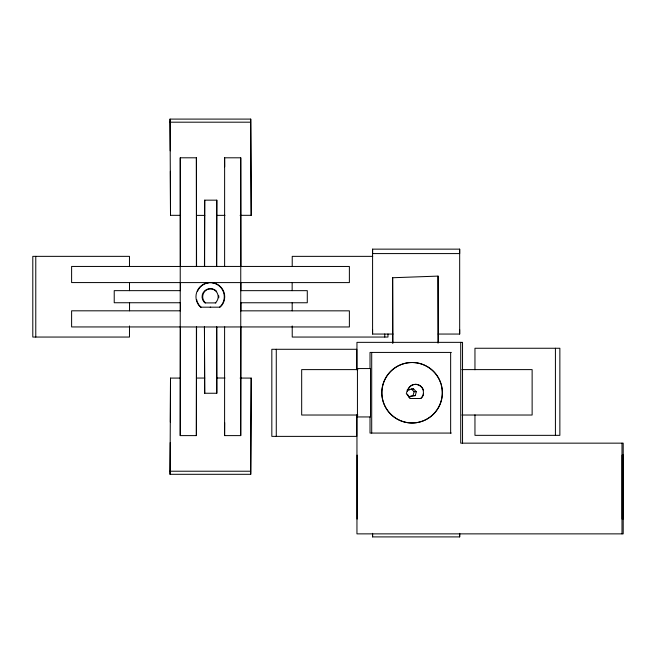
<?xml version="1.0" encoding="UTF-8"?>
<svg xmlns="http://www.w3.org/2000/svg" width="656" height="656" viewBox="0 0 656 656"><rect width="100%" height="100%" fill="white"/><g stroke="black" fill="none" stroke-linecap="round" stroke-linejoin="round"><path stroke-width="0.98" d="M180.228 266.467L180.261 157.801L196.39 157.801L196.57 266.434L180.228 266.467L180.236 435.609L196.365 435.609L196.57 326.975M196.365 435.609L196.39 326.975L180.228 326.942M240.727 435.609L240.941 326.942L224.598 326.975L224.598 435.609L240.727 435.609L240.76 310.837L240.752 157.801L224.623 157.801L224.623 266.434L349.377 266.467L349.377 282.597L180.228 282.597M459.676 533.344L459.676 536.903L372.583 536.903L372.583 533.344M393.075 334.052L372.583 334.052L372.583 249.141L459.676 249.141L459.676 253.585L372.583 253.585L372.583 249.141M438.159 334.052L459.676 334.052L459.676 249.141M129.494 325.958L129.47 337.053L32.8 337.053L32.8 256.348L129.47 256.348L129.478 266.443M129.535 310.821L129.552 302.744M292.141 290.657L292.166 282.588M292.207 266.443L292.232 256.357L372.715 256.357M204.451 266.434L204.713 200.162L216.808 200.162L216.726 266.434M204.631 266.434L204.713 200.162M216.546 266.434L216.808 200.162M240.096 378.069L251.199 378.094L250.731 474.304L170.035 474.304L170.503 378.094L180.589 378.077M170.035 474.304L170.232 442.587M170.363 422.12L170.503 378.094M180.236 435.609L180.408 326.942L71.611 326.942L71.611 310.813L180.408 310.813L180.408 302.744L114.226 302.744L114.226 290.649L180.408 290.649L180.408 282.597L71.611 282.572L71.611 266.443L180.408 266.467L180.261 157.801M204.705 393.247L204.442 326.975L204.705 393.247L216.8 393.247L216.718 326.975L216.8 393.247M224.598 435.609L224.68 422.636M250.731 474.304L251.199 378.094M180.597 215.34L170.503 215.316L170.035 119.097L250.731 119.097L251.199 215.316L240.104 215.324M170.503 215.316L170.363 171.29M251.199 215.316L250.731 119.097M407.343 389.902L406.302 393.797L409.155 396.642L415.281 395.601L416.322 391.706L413.477 388.852L407.343 389.902L409.582 389.902M409.155 396.642L413.042 395.601L414.092 391.706L411.238 388.852M215.316 302.908L216.521 301.703A8.061 8.061 0 0 0 215.578 290.846A8.061 8.061 0 0 0 204.68 290.838A8.061 8.061 0 0 0 203.729 301.694L204.934 302.9L215.922 302.908M219.588 307.18L221.359 305.417A14.161 14.161 0 0 0 219.703 286.352A14.161 14.161 0 0 0 200.564 286.336A14.161 14.161 0 0 0 198.883 305.401L200.654 307.18L210.633 307.18M420.594 398.495L421.808 397.29A8.061 8.061 0 0 0 418.503 384.933A8.061 8.061 0 0 0 407.417 391.32M411.525 389.377L413.477 388.852M392.641 343.072L392.641 277.742L438.052 276.102L438.315 342.366M216.906 215.365L224.975 215.348M196.726 378.061L204.795 378.045M169.929 122.188L250.617 122.188M224.803 266.434L196.39 266.434L196.39 157.801M240.76 290.657L307.287 290.657L307.287 302.76L240.76 302.76M200.654 307.18L201.08 307.18L199.309 305.401A14.161 14.161 0 0 1 197.464 302.203M210.215 307.18L220.014 307.18L221.785 305.417A14.161 14.161 0 0 0 212.405 282.744M240.76 310.837L349.377 310.837L349.377 326.967L240.76 326.942M196.39 326.975L224.778 326.975M451.32 352.428L370.017 352.428L370.017 368.557M357.889 369.607L301.678 369.607L301.678 415.027L357.889 415.027M461.865 369.607L532.131 369.607L532.131 415.027L461.865 415.027M414.092 391.706L416.322 391.706M413.042 395.601L415.281 395.601M451.32 433.067L370.017 433.067L370.017 416.945M169.929 471.221L250.617 471.221M196.734 215.381L204.811 215.398M216.89 378.004L224.967 378.028M410.484 398.495L409.27 397.282A8.061 8.061 0 0 1 408.221 395.461M205.541 302.9L204.328 301.694A8.061 8.061 0 0 1 205.549 290.608A8.061 8.061 0 0 1 216.677 291.346M392.641 277.742L392.903 343.17M240.752 157.801L240.941 266.467M224.623 157.801L224.68 166.78M170.035 119.097L170.232 150.823M292.182 302.76L292.199 310.829M292.215 325.958L292.232 337.053L387.967 337.053L387.967 333.994M129.503 282.58L129.519 290.649M621.995 443.153L621.995 533.869M555.419 348.254L555.419 435.346M474.96 369.771L474.96 348.254L559.863 348.254L559.863 435.346L474.96 435.346L474.96 414.854M462.537 443.153L462.537 342.35L356.954 342.35L356.954 368.557L370.501 368.557L370.501 416.945L356.954 416.945L356.954 533.869L623.2 533.869L623.2 443.153L460.725 443.153L460.725 342.35M459.676 329.607L459.676 334.052M459.676 533.845L459.676 536.903M450.647 352.428L450.647 433.067M438.052 276.102L438.052 343.178M384.769 333.994L384.769 337.053M372.583 329.607L372.583 334.052M372.583 533.845L372.583 536.903M371.706 352.428L371.706 433.067M357.438 368.557L357.438 416.945M357.102 455.092L357.102 519.076M356.741 369.779L356.741 349.287L271.83 349.287L271.83 436.379L356.741 436.379L356.741 414.863M276.274 349.287L276.274 436.379M240.941 282.597L240.941 290.657M240.941 302.76L240.941 310.837M35.777 256.348L35.777 337.053M197.136 301.334A14.161 14.161 0 0 1 196.652 299.538M197.464 291.362A14.161 14.161 0 0 1 208.706 282.744M218.727 295.741A8.061 8.061 0 0 1 218.727 297.84M441.349 384.924A30.242 30.233 0 0 1 412.468 422.989A30.242 30.233 0 0 1 382.768 385.564A30.242 30.233 0 0 1 426.4 366.081M427.261 366.565A30.242 30.233 0 0 1 441.086 383.973M407.54 394.117A8.061 8.061 0 0 0 409.008 397.282L410.221 398.495L420.857 398.495L422.062 397.29A8.061 8.061 0 0 0 423.546 394.125M408.221 389.287A8.061 8.061 0 0 1 422.07 387.475M422.472 388.049A8.061 8.061 0 0 1 423.546 390.64M623.052 455.092L622.134 455.092L622.134 519.076L623.052 519.076L623.052 455.092M390.64 414.133A30.242 30.233 0 0 0 441.234 400.578A30.242 30.233 0 0 0 404.194 363.539A30.242 30.233 0 0 0 390.64 414.133"/></g></svg>
